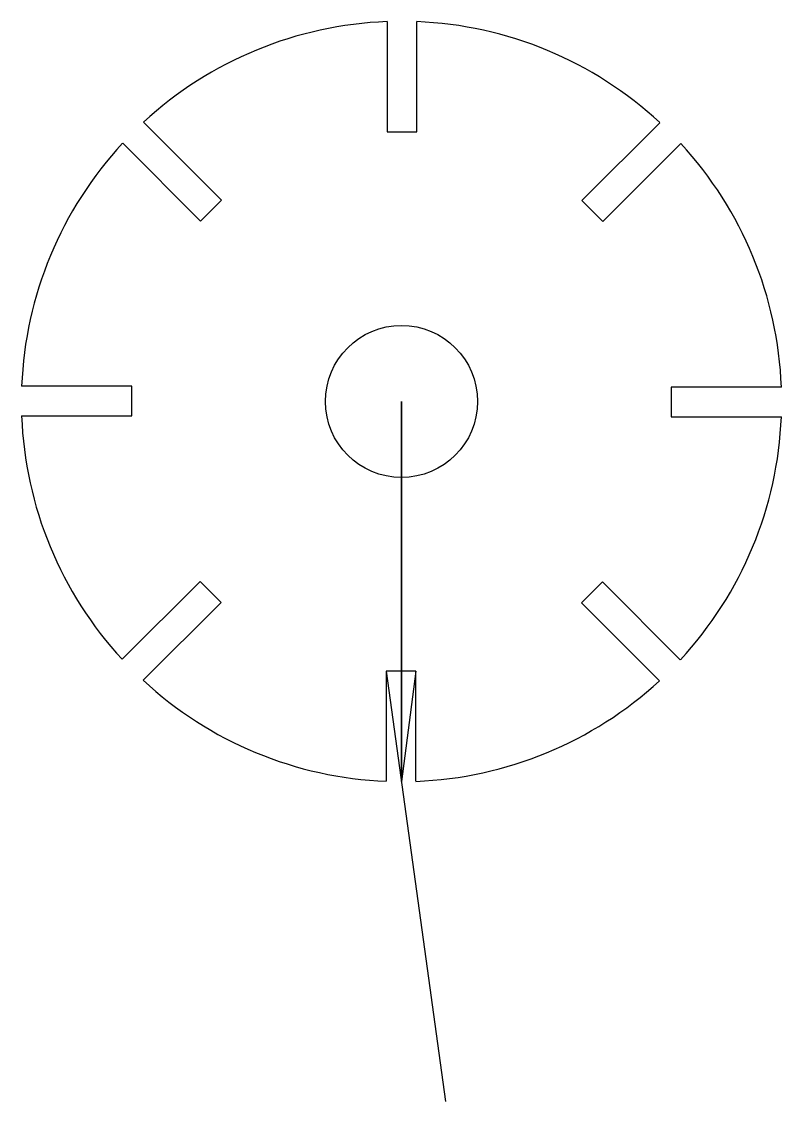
# Model space of a CAD drawing. Header units: millimetres. Extents: x -50 to 50, y -92 to 50.
import ezdxf

# ---------------------------------------------------------------- set-up
doc = ezdxf.new("R2010")
doc.units = ezdxf.units.MM
doc.layers.get('0').update_dxf_attribs({"linetype": 'CONTINUOUS'})

msp = doc.modelspace()

# ---------------------------------------------------------------- linework, layer by layer
for p, q in [((-1.9, 49.96), (-1.9, 35.46)), ((2, 35.46), (2, 49.96)), ((-23.66, 26.49), (-33.91, 36.74)), ((33.99, 36.67), (23.73, 26.42)), ((-1.9, 35.46), (2, 35.46)), ((-36.67, 33.99), (-26.42, 23.73)), ((26.49, 23.66), (36.74, 33.91)), ((-26.42, 23.73), (-23.66, 26.49)), ((23.73, 26.42), (26.49, 23.66)), ((-35.46, 2), (-49.96, 2)), ((-35.46, -1.9), (-35.46, 2)), ((35.46, 1.9), (35.46, -2)), ((49.96, 1.9), (35.46, 1.9)), ((0, -50), (0, 0)), ((0, 0), (0, -50)), ((-49.96, -1.9), (-35.46, -1.9)), ((35.46, -2), (49.96, -2)), ((-26.49, -23.66), (-36.74, -33.91)), ((-23.73, -26.42), (-26.49, -23.66)), ((26.42, -23.73), (23.66, -26.49)), ((36.67, -33.99), (26.42, -23.73)), ((-33.99, -36.67), (-23.73, -26.42)), ((23.66, -26.49), (33.91, -36.74)), ((1.9, -35.46), (-2, -35.46)), ((-2, -35.46), (-2, -49.96)), ((-2, -35.46), (5.79, -92.06)), ((1.9, -35.46), (0, -50)), ((1.9, -49.96), (1.9, -35.46))]:
    msp.add_line(p, q)
msp.add_circle((0, 0), 10)
for start, end in [(92.1778, 132.7076), (47.1778, 87.7076), (137.1778, 177.7076), (2.1778, 42.7076), (182.1778, 222.7076), (317.1778, 357.7076), (227.1778, 267.7076), (272.1778, 312.7076)]:
    msp.add_arc((0, 0), 50, start, end)

doc.saveas('drawing.dxf')
